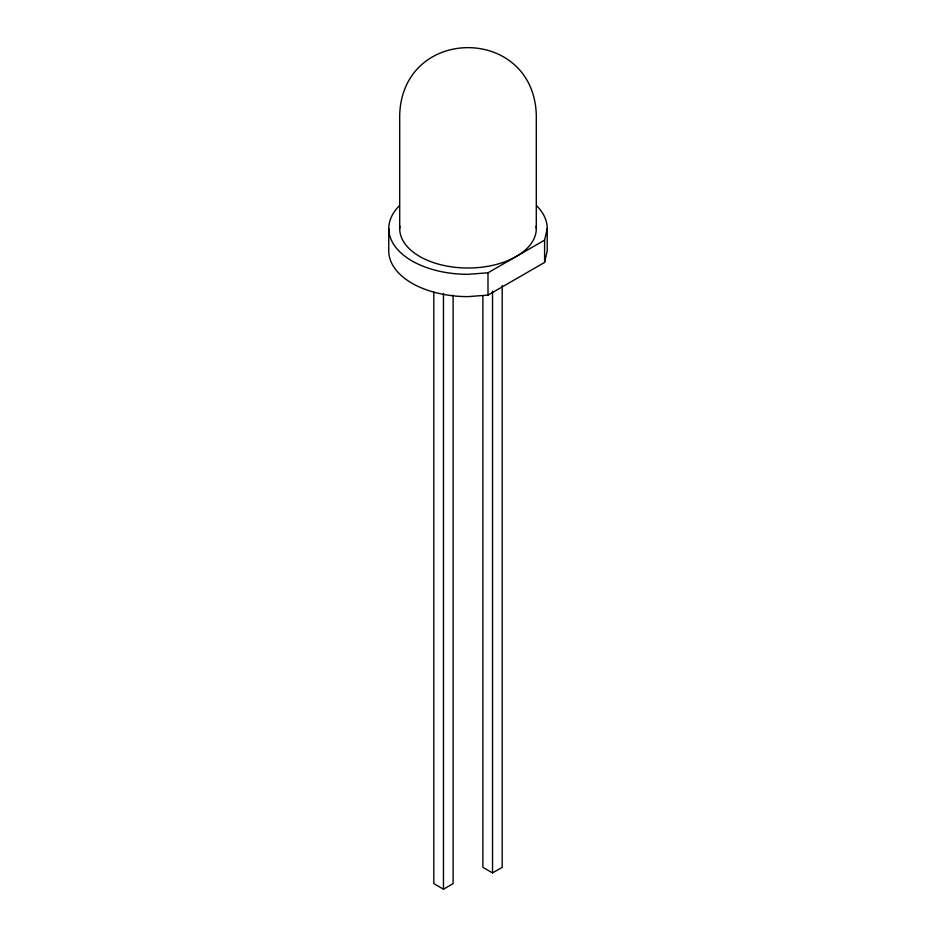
<?xml version="1.0" encoding="UTF-8"?>
<svg xmlns="http://www.w3.org/2000/svg" width="936" height="936" viewBox="0 0 936 936"><rect width="100%" height="100%" fill="white"/><g stroke="black" fill="none" stroke-linecap="round" stroke-linejoin="round"><path stroke-width="1.4" d="M388.768 228.583L388.768 250.883A79.232 45.747 0 0 0 468 296.63L487.995 295.109L544.6 262.431L544.6 240.119L547.232 228.583A79.232 45.747 0 0 0 536.609 205.709M544.6 262.431L547.232 250.883L547.232 228.583M399.391 205.709A79.232 45.747 0 0 0 468 274.318L487.995 272.797L544.6 240.119M433.801 292.207L433.801 883.619L443.465 889.2L453.129 883.619L453.129 295.132M482.871 295.753L482.871 867.344L492.535 872.914L502.199 867.344L502.199 285.515M536.305 228.583L536.305 114.812C533.321 25.26 402.679 25.26 399.695 114.812L399.695 228.583M492.535 291.096L492.535 872.914M487.995 272.797L487.995 295.109M443.465 293.413L443.465 889.2M536.152 226.009A68.305 39.429 0 0 1 468 268.012A68.305 39.429 0 0 1 399.847 226.009"/></g></svg>
